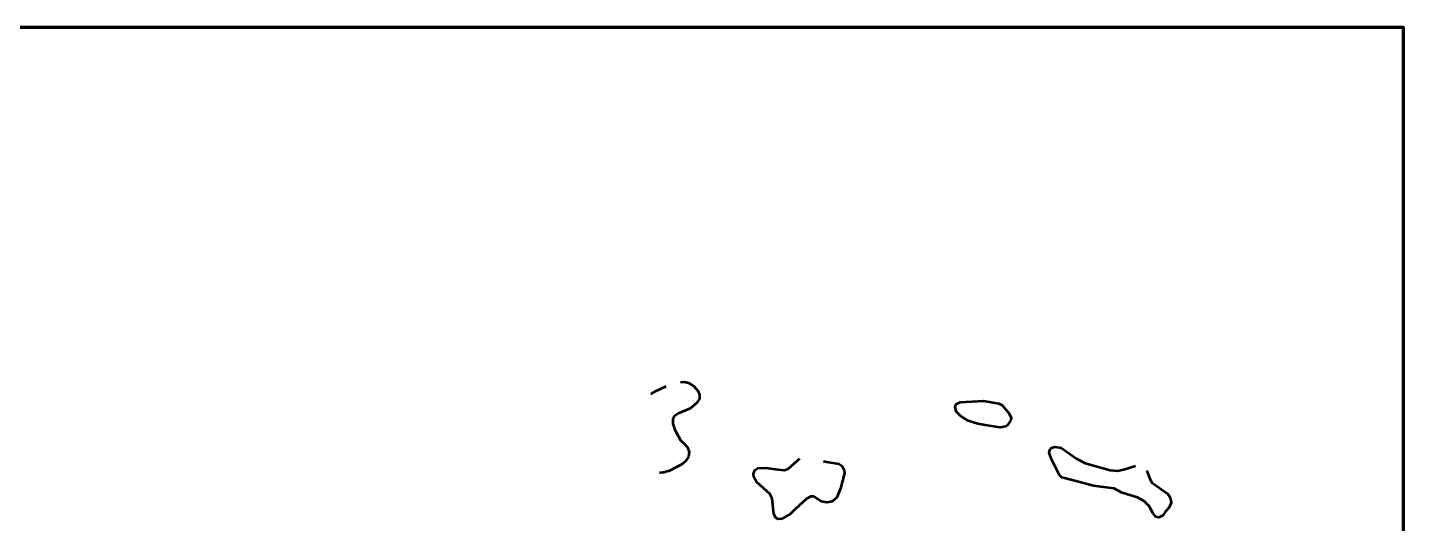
# Model space of a CAD drawing. Header units: metres. Extents: x 531395 to 538605, y 1843190 to 1853105.
# Drawn here: x 534594 to 538605, y 1851660 to 1853105 of the extents above; entities that cross this region are included whole.
import ezdxf

# ---------------------------------------------------------------- set-up
doc = ezdxf.new("R2010")
doc.units = ezdxf.units.M
doc.header["$LTSCALE"] = 4
doc.layers.add('2', color=7, linetype='Continuous', lineweight=53)
doc.layers.add('61', color=7, linetype='Continuous', lineweight=13)

msp = doc.modelspace()

# ---------------------------------------------------------------- linework, layer by layer
at = {"layer": '2'}
for points in [[(536410.78, 1852038.92), (536411.79, 1852038.91), (536414.79, 1852039.89), (536419.81, 1852042.86), (536422.82, 1852044.84), (536456.24, 1852060.42)], [(536497.93, 1852071.84), (536508.99, 1852072.29), (536520.98, 1852070.22), (536536.92, 1852060.12), (536548.82, 1852045.04), (536552.76, 1852035.02), (536552.68, 1852023.02), (536544.6, 1852010.07), (536525.51, 1851995.19), (536490.42, 1851980.41), (536480.37, 1851972.48), (536475.31, 1851963.51), (536475.23, 1851950.51), (536481.11, 1851932.47), (536497.93, 1851902.37), (536516.8, 1851883.25), (536522.71, 1851868.21), (536520.62, 1851854.23), (536513.55, 1851842.27), (536502.48, 1851832.34), (536463.36, 1851812.59), (536457.36, 1851811.62), (536450.34, 1851808.67), (536445.34, 1851808.7), (536438.33, 1851807.74), (536436.04, 1851807.76)], [(537911.59, 1851694.48), (537903.52, 1851683.54), (537891.48, 1851677.61), (537883.49, 1851679.66), (537875.55, 1851688.71), (537863.69, 1851710.78), (537848.78, 1851724.88), (537829.85, 1851736), (537784.93, 1851749.28), (537762.01, 1851761.42), (537701.07, 1851769.81), (537639.17, 1851786.19), (537609.22, 1851794.38), (537602.26, 1851800.43), (537579.54, 1851845.57), (537572.67, 1851865.61), (537573.73, 1851874.6), (537578.76, 1851880.57), (537588.78, 1851883.51), (537606.76, 1851880.4), (537652.56, 1851848.11), (537677.48, 1851835.95), (537750.35, 1851815.49), (537771.34, 1851813.36), (537790.36, 1851817.24), (537823.9, 1851828.19)], [(536842.72, 1851711.2), (536832.66, 1851702.27), (536818.57, 1851688.36), (536793.48, 1851673.51), (536782.47, 1851672.58), (536774.51, 1851677.63), (536769.57, 1851687.66), (536764.85, 1851732.69), (536757.94, 1851746.74), (536741.04, 1851761.84), (536719.16, 1851780.98), (536711.25, 1851795.03), (536710.31, 1851805.03), (536714.37, 1851815.01), (536723.41, 1851820.95), (536746.41, 1851821.81), (536781.39, 1851817.59), (536800.37, 1851815.47), (536811.4, 1851819.4), (536845.2, 1851849.17)], [(536914.88, 1851841.91), (536923.52, 1851839.69), (536959.48, 1851833.47), (536967.44, 1851827.42), (536974.37, 1851816.37), (536975.31, 1851806.37), (536964.03, 1851761.44), (536952.87, 1851735.51), (536939.79, 1851723.59), (536923.77, 1851720.69), (536907.79, 1851723.79), (536885.89, 1851738.93), (536877.89, 1851738.98), (536864.85, 1851732.06), (536842.72, 1851711.2)], [(537856.45, 1851814.08), (537858.32, 1851810.82), (537866.17, 1851787.77), (537872.12, 1851778.73), (537917.91, 1851746.44), (537925.83, 1851733.39), (537927.75, 1851720.38), (537921.66, 1851706.42), (537911.59, 1851694.48)]]:
    msp.add_lwpolyline(points, dxfattribs=at)
msp.add_lwpolyline([(537446.16, 1851942.4), (537429.14, 1851939.51), (537391.18, 1851945.75), (537364.21, 1851949.92), (537336.26, 1851959.1), (537314.35, 1851972.23), (537301.44, 1851986.31), (537298.52, 1851999.33), (537301.57, 1852007.31), (537312.6, 1852013.24), (537380.63, 1852016.81), (537425.58, 1852009.53), (537435.55, 1852004.47), (537455.39, 1851980.35), (537461.31, 1851967.31), (537460.27, 1851961.32), (537450.86, 1851946.34)], close=True, dxfattribs=at)
at = {"layer": '61', "lineweight": 158}
msp.add_lwpolyline([(531395, 1843895), (538605, 1843895), (538605, 1853105), (531395, 1853105)], close=True, dxfattribs=at)

doc.saveas('drawing.dxf')
